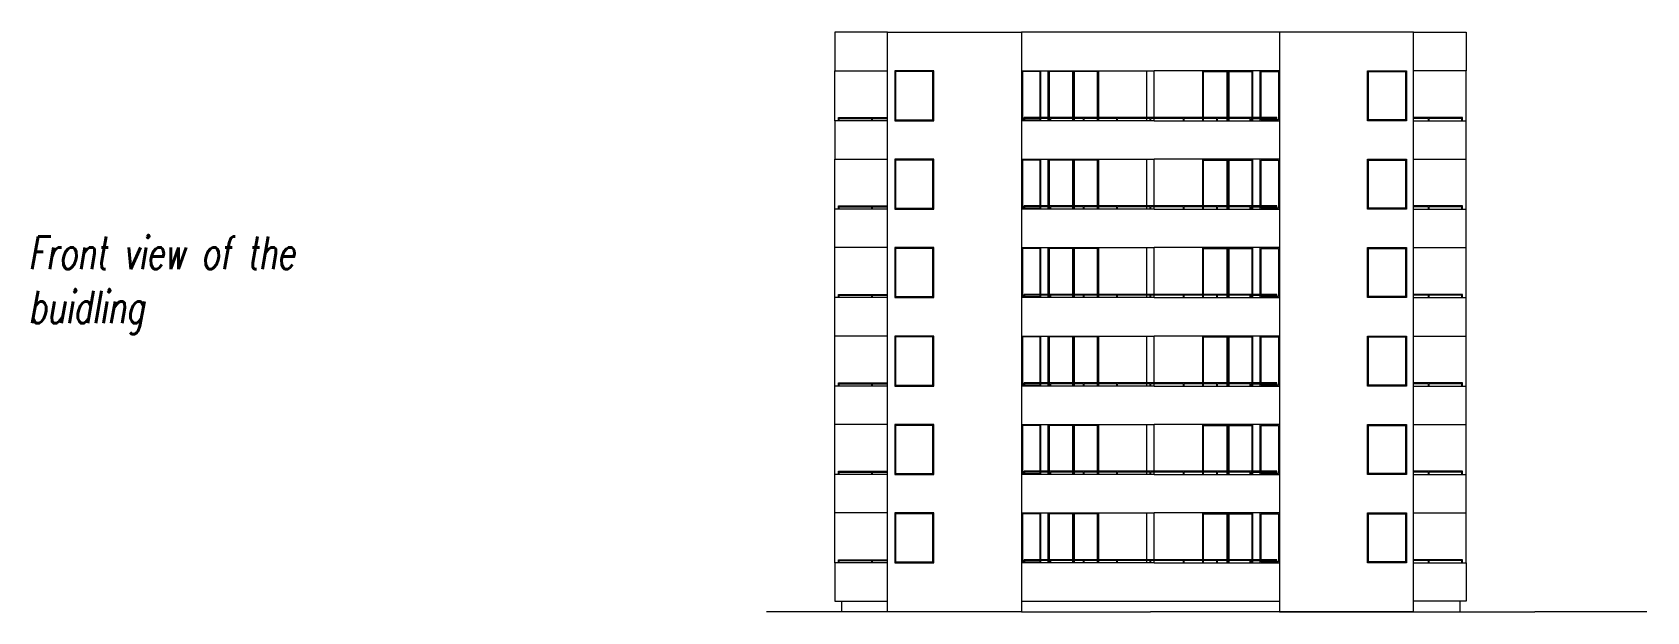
# Model space of a CAD drawing. Header units: inches. Extents: x -2542 to 2785, y 47 to 8827.
# Drawn here: x -2181 to 2785, y 7043 to 8827 of the extents above; entities that cross this region are included whole.
import ezdxf

# ---------------------------------------------------------------- set-up
doc = ezdxf.new("R2010")
doc.units = ezdxf.units.IN
doc.header["$MEASUREMENT"] = 0
for name, color, linetype, lineweight in [('01 MUROS', 250, 'Continuous', 9), ('LD_ELEV 1', 253, 'Continuous', 9), ('LD_ELEV 2', 250, 'Continuous', 9), ('MURO', 250, 'Continuous', 20)]:
    doc.layers.add(name, color=color, linetype=linetype, lineweight=lineweight)
doc.layers.add('CM', color=7, linetype='Continuous')
doc.styles.add('ROMANS', font='romans.shx', dxfattribs={"width": 0.7, "oblique": 10})

msp = doc.modelspace()

# ---------------------------------------------------------------- linework, layer by layer
at = {"layer": '01 MUROS', "color": 7}
for p in [(2230, 7043.5), (2785.3, 7043.5)]:
    msp.add_line(p, (2440.8, 7043.5), dxfattribs=at)
at = {"layer": 'LD_ELEV 1', "color": 7}
for p, q in [((288, 8554.7), (288, 8708.7)), ((592, 8708.7), (472, 8708.7)), ((472, 8708.7), (472, 8554.7)), ((589, 8705.7), (475, 8705.7)), ((475, 8705.7), (475, 8557.7)), ((589, 8557.7), (589, 8705.7)), ((592, 8554.7), (592, 8708.7)), ((919, 8705.7), (865, 8705.7)), ((865, 8705.7), (865, 8557.7)), ((919, 8564.7), (919, 8705.7)), ((922, 8564.7), (922, 8708.7)), ((1096, 8705.7), (947, 8705.7)), ((947, 8705.7), (947, 8564.7)), ((1018.5, 8705.7), (1018.5, 8564.7)), ((1021.5, 8705.7), (1021.5, 8564.7)), ((1024.5, 8705.7), (1024.5, 8564.7)), ((1096, 8564.7), (1096, 8705.7)), ((1099, 8708.7), (1099, 8708.7)), ((1099, 8708.7), (1099, 8564.7)), ((1419, 8708.7), (1419, 8708.7)), ((1419, 8708.7), (1419, 8564.7)), ((1422, 8564.7), (1422, 8705.7)), ((1422, 8705.7), (1571, 8705.7)), ((1493.5, 8705.7), (1493.5, 8564.7)), ((1496.5, 8705.7), (1496.5, 8564.7)), ((1499.5, 8705.7), (1499.5, 8564.7)), ((1571, 8705.7), (1571, 8564.7)), ((1596, 8564.7), (1596, 8708.7)), ((1599, 8564.7), (1599, 8705.7)), ((1599, 8705.7), (1653, 8705.7)), ((1653, 8705.7), (1653, 8557.7)), ((1926, 8554.7), (1926, 8708.7)), ((1926, 8708.7), (2046, 8708.7)), ((1929, 8557.7), (1929, 8705.7)), ((1929, 8705.7), (2043, 8705.7)), ((2043, 8705.7), (2043, 8557.7)), ((2046, 8708.7), (2046, 8554.7)), ((2230, 8554.7), (2230, 8708.7)), ((472, 8554.7), (592, 8554.7)), ((475, 8557.7), (589, 8557.7)), ((865, 8557.7), (870.2, 8557.7)), ((872.7, 8557.7), (919, 8557.7)), ((919, 8557.7), (919, 8561.7)), ((922, 8554.7), (922, 8561.7)), ((947, 8561.7), (947, 8554.7)), ((1018.5, 8561.7), (1018.5, 8554.7)), ((1021.5, 8561.7), (1021.5, 8554.7)), ((1024.5, 8561.7), (1024.5, 8554.7)), ((1096, 8554.7), (1096, 8561.7)), ((1099, 8561.7), (1099, 8554.7)), ((1419, 8561.7), (1419, 8554.7)), ((1422, 8554.7), (1422, 8561.7)), ((1493.5, 8561.7), (1493.5, 8554.7)), ((1496.5, 8561.7), (1496.5, 8554.7)), ((1499.5, 8561.7), (1499.5, 8554.7)), ((1571, 8561.7), (1571, 8554.7)), ((1596, 8554.7), (1596, 8561.7)), ((1599, 8557.7), (1599, 8561.7)), ((1645.3, 8557.7), (1599, 8557.7)), ((1653, 8557.7), (1647.8, 8557.7)), ((2046, 8554.7), (1926, 8554.7)), ((2043, 8557.7), (1929, 8557.7)), ((288, 8282.5), (288, 8436.5)), ((592, 8436.5), (472, 8436.5)), ((472, 8436.5), (472, 8282.5)), ((589, 8433.5), (475, 8433.5)), ((475, 8433.5), (475, 8285.5)), ((589, 8285.5), (589, 8433.5)), ((592, 8282.5), (592, 8436.5)), ((919, 8433.5), (865, 8433.5)), ((865, 8433.5), (865, 8285.5)), ((919, 8292.5), (919, 8433.5)), ((922, 8292.5), (922, 8436.5)), ((1096, 8433.5), (947, 8433.5)), ((947, 8433.5), (947, 8292.5)), ((1018.5, 8433.5), (1018.5, 8292.5)), ((1021.5, 8433.5), (1021.5, 8292.5)), ((1024.5, 8433.5), (1024.5, 8292.5)), ((1096, 8292.5), (1096, 8433.5)), ((1099, 8436.5), (1099, 8436.5)), ((1099, 8436.5), (1099, 8292.5)), ((1419, 8436.5), (1419, 8436.5)), ((1419, 8436.5), (1419, 8292.5)), ((1422, 8292.5), (1422, 8433.5)), ((1422, 8433.5), (1571, 8433.5)), ((1493.5, 8433.5), (1493.5, 8292.5)), ((1496.5, 8433.5), (1496.5, 8292.5)), ((1499.5, 8433.5), (1499.5, 8292.5)), ((1571, 8433.5), (1571, 8292.5)), ((1596, 8292.5), (1596, 8436.5)), ((1599, 8292.5), (1599, 8433.5)), ((1599, 8433.5), (1653, 8433.5)), ((1653, 8433.5), (1653, 8285.5)), ((1926, 8282.5), (1926, 8436.5)), ((1926, 8436.5), (2046, 8436.5)), ((1929, 8285.5), (1929, 8433.5)), ((1929, 8433.5), (2043, 8433.5)), ((2043, 8433.5), (2043, 8285.5)), ((2046, 8436.5), (2046, 8282.5)), ((2230, 8282.5), (2230, 8436.5)), ((472, 8282.5), (592, 8282.5)), ((475, 8285.5), (589, 8285.5)), ((865, 8285.5), (870.2, 8285.5)), ((872.7, 8285.5), (919, 8285.5)), ((919, 8285.5), (919, 8289.5)), ((922, 8282.5), (922, 8289.5)), ((947, 8289.5), (947, 8282.5)), ((1018.5, 8289.5), (1018.5, 8282.5)), ((1021.5, 8289.5), (1021.5, 8282.5)), ((1024.5, 8289.5), (1024.5, 8282.5)), ((1096, 8282.5), (1096, 8289.5)), ((1099, 8289.5), (1099, 8282.5)), ((1419, 8289.5), (1419, 8282.5)), ((1422, 8282.5), (1422, 8289.5)), ((1493.5, 8289.5), (1493.5, 8282.5)), ((1496.5, 8289.5), (1496.5, 8282.5)), ((1499.5, 8289.5), (1499.5, 8282.5)), ((1571, 8289.5), (1571, 8282.5)), ((1596, 8282.5), (1596, 8289.5)), ((1599, 8285.5), (1599, 8289.5)), ((1645.3, 8285.5), (1599, 8285.5)), ((1653, 8285.5), (1647.8, 8285.5)), ((2046, 8282.5), (1926, 8282.5)), ((2043, 8285.5), (1929, 8285.5)), ((288, 8010.3), (288, 8164.3)), ((592, 8164.3), (472, 8164.3)), ((472, 8164.3), (472, 8010.3)), ((589, 8161.3), (475, 8161.3)), ((475, 8161.3), (475, 8013.3)), ((589, 8013.3), (589, 8161.3)), ((592, 8010.3), (592, 8164.3)), ((919, 8161.3), (865, 8161.3)), ((865, 8161.3), (865, 8013.3)), ((919, 8020.3), (919, 8161.3)), ((922, 8020.3), (922, 8164.3)), ((1096, 8161.3), (947, 8161.3)), ((947, 8161.3), (947, 8020.3)), ((1018.5, 8161.3), (1018.5, 8020.3)), ((1021.5, 8161.3), (1021.5, 8020.3)), ((1024.5, 8161.3), (1024.5, 8020.3)), ((1096, 8020.3), (1096, 8161.3)), ((1099, 8164.3), (1099, 8164.3)), ((1099, 8164.3), (1099, 8020.3)), ((1419, 8164.3), (1419, 8164.3)), ((1419, 8164.3), (1419, 8020.3)), ((1422, 8020.3), (1422, 8161.3)), ((1422, 8161.3), (1571, 8161.3)), ((1493.5, 8161.3), (1493.5, 8020.3)), ((1496.5, 8161.3), (1496.5, 8020.3)), ((1499.5, 8161.3), (1499.5, 8020.3)), ((1571, 8161.3), (1571, 8020.3)), ((1596, 8020.3), (1596, 8164.3)), ((1599, 8020.3), (1599, 8161.3)), ((1599, 8161.3), (1653, 8161.3)), ((1653, 8161.3), (1653, 8013.3)), ((1926, 8010.3), (1926, 8164.3)), ((1926, 8164.3), (2046, 8164.3)), ((1929, 8013.3), (1929, 8161.3)), ((1929, 8161.3), (2043, 8161.3)), ((2043, 8161.3), (2043, 8013.3)), ((2046, 8164.3), (2046, 8010.3)), ((2230, 8010.3), (2230, 8164.3)), ((472, 8010.3), (592, 8010.3)), ((475, 8013.3), (589, 8013.3)), ((865, 8013.3), (870.2, 8013.3)), ((872.7, 8013.3), (919, 8013.3)), ((919, 8013.3), (919, 8017.3)), ((922, 8010.3), (922, 8017.3)), ((947, 8017.3), (947, 8010.3)), ((1018.5, 8017.3), (1018.5, 8010.3)), ((1021.5, 8017.3), (1021.5, 8010.3)), ((1024.5, 8017.3), (1024.5, 8010.3)), ((1096, 8010.3), (1096, 8017.3)), ((1099, 8017.3), (1099, 8010.3)), ((1419, 8017.3), (1419, 8010.3)), ((1422, 8010.3), (1422, 8017.3)), ((1493.5, 8017.3), (1493.5, 8010.3)), ((1496.5, 8017.3), (1496.5, 8010.3)), ((1499.5, 8017.3), (1499.5, 8010.3)), ((1571, 8017.3), (1571, 8010.3)), ((1596, 8010.3), (1596, 8017.3)), ((1599, 8013.3), (1599, 8017.3)), ((1645.3, 8013.3), (1599, 8013.3)), ((1653, 8013.3), (1647.8, 8013.3)), ((2046, 8010.3), (1926, 8010.3)), ((2043, 8013.3), (1929, 8013.3)), ((288, 7738.1), (288, 7892.1)), ((592, 7892.1), (472, 7892.1)), ((472, 7892.1), (472, 7738.1)), ((589, 7889.1), (475, 7889.1)), ((475, 7889.1), (475, 7741.1)), ((589, 7741.1), (589, 7889.1)), ((592, 7738.1), (592, 7892.1)), ((919, 7889.1), (865, 7889.1)), ((865, 7889.1), (865, 7741.1)), ((919, 7748.1), (919, 7889.1)), ((922, 7748.1), (922, 7892.1)), ((1096, 7889.1), (947, 7889.1)), ((947, 7889.1), (947, 7748.1)), ((1018.5, 7889.1), (1018.5, 7748.1)), ((1021.5, 7889.1), (1021.5, 7748.1)), ((1024.5, 7889.1), (1024.5, 7748.1)), ((1096, 7748.1), (1096, 7889.1)), ((1099, 7892.1), (1099, 7892.1)), ((1099, 7892.1), (1099, 7748.1)), ((1419, 7892.1), (1419, 7892.1)), ((1419, 7892.1), (1419, 7748.1)), ((1422, 7748.1), (1422, 7889.1)), ((1422, 7889.1), (1571, 7889.1)), ((1493.5, 7889.1), (1493.5, 7748.1)), ((1496.5, 7889.1), (1496.5, 7748.1)), ((1499.5, 7889.1), (1499.5, 7748.1)), ((1571, 7889.1), (1571, 7748.1)), ((1596, 7748.1), (1596, 7892.1)), ((1599, 7748.1), (1599, 7889.1)), ((1599, 7889.1), (1653, 7889.1)), ((1653, 7889.1), (1653, 7741.1)), ((1926, 7738.1), (1926, 7892.1)), ((1926, 7892.1), (2046, 7892.1)), ((1929, 7741.1), (1929, 7889.1)), ((1929, 7889.1), (2043, 7889.1)), ((2043, 7889.1), (2043, 7741.1)), ((2046, 7892.1), (2046, 7738.1)), ((2230, 7738.1), (2230, 7892.1)), ((472, 7738.1), (592, 7738.1)), ((475, 7741.1), (589, 7741.1)), ((865, 7741.1), (870.2, 7741.1)), ((872.7, 7741.1), (919, 7741.1)), ((919, 7741.1), (919, 7745.1)), ((922, 7738.1), (922, 7745.1)), ((947, 7745.1), (947, 7738.1)), ((1018.5, 7745.1), (1018.5, 7738.1)), ((1021.5, 7745.1), (1021.5, 7738.1)), ((1024.5, 7745.1), (1024.5, 7738.1)), ((1096, 7738.1), (1096, 7745.1)), ((1099, 7745.1), (1099, 7738.1)), ((1419, 7745.1), (1419, 7738.1)), ((1422, 7738.1), (1422, 7745.1)), ((1493.5, 7745.1), (1493.5, 7738.1)), ((1496.5, 7745.1), (1496.5, 7738.1)), ((1499.5, 7745.1), (1499.5, 7738.1)), ((1571, 7745.1), (1571, 7738.1)), ((1596, 7738.1), (1596, 7745.1)), ((1599, 7741.1), (1599, 7745.1)), ((1645.3, 7741.1), (1599, 7741.1)), ((1653, 7741.1), (1647.8, 7741.1)), ((2046, 7738.1), (1926, 7738.1)), ((2043, 7741.1), (1929, 7741.1)), ((288, 7465.9), (288, 7619.9)), ((592, 7619.9), (472, 7619.9)), ((472, 7619.9), (472, 7465.9)), ((589, 7616.9), (475, 7616.9)), ((475, 7616.9), (475, 7468.9)), ((589, 7468.9), (589, 7616.9)), ((592, 7465.9), (592, 7619.9)), ((919, 7616.9), (865, 7616.9)), ((865, 7616.9), (865, 7468.9)), ((919, 7475.9), (919, 7616.9)), ((922, 7475.9), (922, 7619.9)), ((1096, 7616.9), (947, 7616.9)), ((947, 7616.9), (947, 7475.9)), ((1018.5, 7616.9), (1018.5, 7475.9)), ((1021.5, 7616.9), (1021.5, 7475.9)), ((1024.5, 7616.9), (1024.5, 7475.9)), ((1096, 7475.9), (1096, 7616.9)), ((1099, 7619.9), (1099, 7619.9)), ((1099, 7619.9), (1099, 7475.9)), ((1419, 7619.9), (1419, 7619.9)), ((1419, 7619.9), (1419, 7475.9)), ((1422, 7475.9), (1422, 7616.9)), ((1422, 7616.9), (1571, 7616.9)), ((1493.5, 7616.9), (1493.5, 7475.9)), ((1496.5, 7616.9), (1496.5, 7475.9)), ((1499.5, 7616.9), (1499.5, 7475.9)), ((1571, 7616.9), (1571, 7475.9)), ((1596, 7475.9), (1596, 7619.9)), ((1599, 7475.9), (1599, 7616.9)), ((1599, 7616.9), (1653, 7616.9)), ((1653, 7616.9), (1653, 7468.9)), ((1926, 7465.9), (1926, 7619.9)), ((1926, 7619.9), (2046, 7619.9)), ((1929, 7468.9), (1929, 7616.9)), ((1929, 7616.9), (2043, 7616.9)), ((2043, 7616.9), (2043, 7468.9)), ((2046, 7619.9), (2046, 7465.9)), ((2230, 7465.9), (2230, 7619.9)), ((472, 7465.9), (592, 7465.9)), ((475, 7468.9), (589, 7468.9)), ((865, 7468.9), (870.2, 7468.9)), ((872.7, 7468.9), (919, 7468.9)), ((919, 7468.9), (919, 7472.9)), ((922, 7465.9), (922, 7472.9)), ((947, 7472.9), (947, 7465.9)), ((1018.5, 7472.9), (1018.5, 7465.9)), ((1021.5, 7472.9), (1021.5, 7465.9)), ((1024.5, 7472.9), (1024.5, 7465.9)), ((1096, 7465.9), (1096, 7472.9)), ((1099, 7472.9), (1099, 7465.9)), ((1419, 7472.9), (1419, 7465.9)), ((1422, 7465.9), (1422, 7472.9)), ((1493.5, 7472.9), (1493.5, 7465.9)), ((1496.5, 7472.9), (1496.5, 7465.9)), ((1499.5, 7472.9), (1499.5, 7465.9)), ((1571, 7472.9), (1571, 7465.9)), ((1596, 7465.9), (1596, 7472.9)), ((1599, 7468.9), (1599, 7472.9)), ((1645.3, 7468.9), (1599, 7468.9)), ((1653, 7468.9), (1647.8, 7468.9)), ((2046, 7465.9), (1926, 7465.9)), ((2043, 7468.9), (1929, 7468.9)), ((288, 7193.7), (288, 7347.7)), ((592, 7347.7), (472, 7347.7)), ((472, 7347.7), (472, 7193.7)), ((589, 7344.7), (475, 7344.7)), ((475, 7344.7), (475, 7196.7)), ((589, 7196.7), (589, 7344.7)), ((592, 7193.7), (592, 7347.7)), ((919, 7344.7), (865, 7344.7)), ((865, 7344.7), (865, 7196.7)), ((919, 7203.7), (919, 7344.7)), ((922, 7203.7), (922, 7347.7)), ((1096, 7344.7), (947, 7344.7)), ((947, 7344.7), (947, 7203.7)), ((1018.5, 7344.7), (1018.5, 7203.7)), ((1021.5, 7344.7), (1021.5, 7203.7)), ((1024.5, 7344.7), (1024.5, 7203.7)), ((1096, 7203.7), (1096, 7344.7)), ((1099, 7347.7), (1099, 7347.7)), ((1099, 7347.7), (1099, 7203.7)), ((1419, 7347.7), (1419, 7347.7)), ((1419, 7347.7), (1419, 7203.7)), ((1422, 7203.7), (1422, 7344.7)), ((1422, 7344.7), (1571, 7344.7)), ((1493.5, 7344.7), (1493.5, 7203.7)), ((1496.5, 7344.7), (1496.5, 7203.7)), ((1499.5, 7344.7), (1499.5, 7203.7)), ((1571, 7344.7), (1571, 7203.7)), ((1596, 7203.7), (1596, 7347.7)), ((1599, 7203.7), (1599, 7344.7)), ((1599, 7344.7), (1653, 7344.7)), ((1653, 7344.7), (1653, 7196.7)), ((1926, 7193.7), (1926, 7347.7)), ((1926, 7347.7), (2046, 7347.7)), ((1929, 7196.7), (1929, 7344.7)), ((1929, 7344.7), (2043, 7344.7)), ((2043, 7344.7), (2043, 7196.7)), ((2046, 7347.7), (2046, 7193.7)), ((2230, 7193.7), (2230, 7347.7)), ((472, 7193.7), (592, 7193.7)), ((475, 7196.7), (589, 7196.7)), ((865, 7196.7), (870.2, 7196.7)), ((872.7, 7196.7), (919, 7196.7)), ((919, 7196.7), (919, 7200.7)), ((922, 7193.7), (922, 7200.7)), ((947, 7200.7), (947, 7193.7)), ((1018.5, 7200.7), (1018.5, 7193.7)), ((1021.5, 7200.7), (1021.5, 7193.7)), ((1024.5, 7200.7), (1024.5, 7193.7)), ((1096, 7193.7), (1096, 7200.7)), ((1099, 7200.7), (1099, 7193.7)), ((1419, 7200.7), (1419, 7193.7)), ((1422, 7193.7), (1422, 7200.7)), ((1493.5, 7200.7), (1493.5, 7193.7)), ((1496.5, 7200.7), (1496.5, 7193.7)), ((1499.5, 7200.7), (1499.5, 7193.7)), ((1571, 7200.7), (1571, 7193.7)), ((1596, 7193.7), (1596, 7200.7)), ((1599, 7196.7), (1599, 7200.7)), ((1645.3, 7196.7), (1599, 7196.7)), ((1653, 7196.7), (1647.8, 7196.7)), ((2046, 7193.7), (1926, 7193.7)), ((2043, 7196.7), (1929, 7196.7))]:
    msp.add_line(p, q, dxfattribs=at)
at = {"layer": 'LD_ELEV 2', "color": 7, "ltscale": 9}
for p, q in [((450, 8826.9), (288, 8826.9)), ((288, 8826.9), (288, 8708.7)), ((1656, 8826.9), (862, 8826.9)), ((2068, 8826.9), (2230, 8826.9)), ((2230, 8826.9), (2230, 8708.7)), ((288, 8708.7), (288, 8708.7)), ((288, 8708.7), (288, 8708.7)), ((288, 8708.7), (450, 8708.7)), ((862, 8708.7), (1270, 8708.7)), ((944, 8564.7), (944, 8708.7)), ((1248, 8564.7), (1248, 8708.7)), ((1270, 8564.7), (1270, 8708.7)), ((1656, 8708.7), (1270, 8708.7)), ((1574, 8564.7), (1574, 8708.7)), ((2068, 8554.7), (2068, 8708.7)), ((2230, 8708.7), (2068, 8708.7)), ((2230, 8708.7), (2230, 8708.7)), ((450, 8554.7), (288, 8554.7)), ((288, 8554.7), (288, 8436.5)), ((299, 8564.7), (450, 8564.7)), ((299, 8554.7), (299, 8564.7)), ((301.5, 8554.7), (301.5, 8561.7)), ((301.5, 8561.7), (401.5, 8561.7)), ((401.5, 8554.7), (401.5, 8561.7)), ((404, 8554.7), (404, 8561.7)), ((404, 8561.7), (450, 8561.7)), ((1270, 8554.7), (862, 8554.7)), ((1462.8, 8564.7), (870.2, 8564.7)), ((870.2, 8554.7), (870.2, 8564.7)), ((872.7, 8554.7), (872.7, 8561.7)), ((950.3, 8561.7), (872.7, 8561.7)), ((944, 8554.7), (944, 8561.7)), ((950.3, 8554.7), (950.3, 8561.7)), ((952.8, 8554.7), (952.8, 8561.7)), ((1052.8, 8561.7), (952.8, 8561.7)), ((1052.8, 8554.7), (1052.8, 8561.7)), ((1055.3, 8554.7), (1055.3, 8561.7)), ((1155.3, 8561.7), (1055.3, 8561.7)), ((1155.3, 8554.7), (1155.3, 8561.7)), ((1157.8, 8554.7), (1157.8, 8561.7)), ((1257.8, 8561.7), (1157.8, 8561.7)), ((1248, 8554.7), (1248, 8561.7)), ((1257.8, 8554.7), (1257.8, 8561.7)), ((1360.3, 8561.7), (1260.3, 8561.7)), ((1260.3, 8554.7), (1260.3, 8561.7)), ((1270, 8554.7), (1270, 8561.7)), ((1270, 8554.7), (1656, 8554.7)), ((1360.3, 8554.7), (1360.3, 8561.7)), ((1462.8, 8561.7), (1362.8, 8561.7)), ((1362.8, 8554.7), (1362.8, 8561.7)), ((1647.8, 8564.7), (1462.8, 8564.7)), ((1462.8, 8554.7), (1462.8, 8561.7)), ((1465.3, 8554.7), (1465.3, 8561.7)), ((1565.3, 8561.7), (1465.3, 8561.7)), ((1565.3, 8554.7), (1565.3, 8561.7)), ((1567.8, 8554.7), (1567.8, 8561.7)), ((1567.8, 8561.7), (1645.3, 8561.7)), ((1574, 8554.7), (1574, 8561.7)), ((1645.3, 8554.7), (1645.3, 8561.7)), ((1647.8, 8554.7), (1647.8, 8564.7)), ((2219, 8564.7), (2068, 8564.7)), ((2114, 8561.7), (2068, 8561.7)), ((2068, 8554.7), (2230, 8554.7)), ((2114, 8554.7), (2114, 8561.7)), ((2116.5, 8554.7), (2116.5, 8561.7)), ((2216.5, 8561.7), (2116.5, 8561.7)), ((2216.5, 8554.7), (2216.5, 8561.7)), ((2219, 8554.7), (2219, 8564.7)), ((2230, 8464.7), (2230, 8554.7)), ((2230, 8436.5), (2230, 8464.7)), ((288, 8436.5), (288, 8436.5)), ((288, 8436.5), (450, 8436.5)), ((862, 8436.5), (1270, 8436.5)), ((944, 8292.5), (944, 8436.5)), ((1248, 8292.5), (1248, 8436.5)), ((1270, 8292.5), (1270, 8436.5)), ((1656, 8436.5), (1270, 8436.5)), ((1574, 8292.5), (1574, 8436.5)), ((2068, 8282.5), (2068, 8436.5)), ((2068, 8436.5), (2230, 8436.5)), ((288, 8192.5), (288, 8282.5)), ((450, 8282.5), (288, 8282.5)), ((299, 8292.5), (450, 8292.5)), ((299, 8282.5), (299, 8292.5)), ((301.5, 8282.5), (301.5, 8289.5)), ((301.5, 8289.5), (401.5, 8289.5)), ((401.5, 8282.5), (401.5, 8289.5)), ((404, 8282.5), (404, 8289.5)), ((404, 8289.5), (450, 8289.5)), ((1270, 8282.5), (862, 8282.5)), ((1462.8, 8292.5), (870.2, 8292.5)), ((870.2, 8282.5), (870.2, 8292.5)), ((872.7, 8282.5), (872.7, 8289.5)), ((950.3, 8289.5), (872.7, 8289.5)), ((944, 8282.5), (944, 8289.5)), ((950.3, 8282.5), (950.3, 8289.5)), ((952.8, 8282.5), (952.8, 8289.5)), ((1052.8, 8289.5), (952.8, 8289.5)), ((1052.8, 8282.5), (1052.8, 8289.5)), ((1055.3, 8282.5), (1055.3, 8289.5)), ((1155.3, 8289.5), (1055.3, 8289.5)), ((1155.3, 8282.5), (1155.3, 8289.5)), ((1157.8, 8282.5), (1157.8, 8289.5)), ((1257.8, 8289.5), (1157.8, 8289.5)), ((1248, 8282.5), (1248, 8289.5)), ((1257.8, 8282.5), (1257.8, 8289.5)), ((1360.3, 8289.5), (1260.3, 8289.5)), ((1260.3, 8282.5), (1260.3, 8289.5)), ((1270, 8282.5), (1270, 8289.5)), ((1270, 8282.5), (1656, 8282.5)), ((1360.3, 8282.5), (1360.3, 8289.5)), ((1462.8, 8289.5), (1362.8, 8289.5)), ((1362.8, 8282.5), (1362.8, 8289.5)), ((1647.8, 8292.5), (1462.8, 8292.5)), ((1462.8, 8282.5), (1462.8, 8289.5)), ((1465.3, 8282.5), (1465.3, 8289.5)), ((1565.3, 8289.5), (1465.3, 8289.5)), ((1565.3, 8282.5), (1565.3, 8289.5)), ((1567.8, 8282.5), (1567.8, 8289.5)), ((1567.8, 8289.5), (1645.3, 8289.5)), ((1574, 8282.5), (1574, 8289.5)), ((1645.3, 8282.5), (1645.3, 8289.5)), ((1647.8, 8282.5), (1647.8, 8292.5)), ((2219, 8292.5), (2068, 8292.5)), ((2114, 8289.5), (2068, 8289.5)), ((2068, 8282.5), (2230, 8282.5)), ((2114, 8282.5), (2114, 8289.5)), ((2116.5, 8282.5), (2116.5, 8289.5)), ((2216.5, 8289.5), (2116.5, 8289.5)), ((2216.5, 8282.5), (2216.5, 8289.5)), ((2219, 8282.5), (2219, 8292.5)), ((2230, 8192.5), (2230, 8282.5)), ((288, 8164.3), (288, 8192.5)), ((450, 8164.3), (288, 8164.3)), ((862, 8164.3), (1270, 8164.3)), ((944, 8020.3), (944, 8164.3)), ((1248, 8020.3), (1248, 8164.3)), ((1270, 8020.3), (1270, 8164.3)), ((1656, 8164.3), (1270, 8164.3)), ((1574, 8020.3), (1574, 8164.3)), ((2068, 8164.3), (2230, 8164.3)), ((2230, 8164.3), (2230, 8192.5)), ((288, 7920.3), (288, 8010.3)), ((450, 8010.3), (288, 8010.3)), ((299, 8020.3), (450, 8020.3)), ((299, 8010.3), (299, 8020.3)), ((301.5, 8010.3), (301.5, 8017.3)), ((301.5, 8017.3), (401.5, 8017.3)), ((401.5, 8010.3), (401.5, 8017.3)), ((404, 8010.3), (404, 8017.3)), ((404, 8017.3), (450, 8017.3)), ((1270, 8010.3), (862, 8010.3)), ((1462.8, 8020.3), (870.2, 8020.3)), ((870.2, 8010.3), (870.2, 8020.3)), ((872.7, 8010.3), (872.7, 8017.3)), ((950.3, 8017.3), (872.7, 8017.3)), ((944, 8010.3), (944, 8017.3)), ((950.3, 8010.3), (950.3, 8017.3)), ((952.8, 8010.3), (952.8, 8017.3)), ((1052.8, 8017.3), (952.8, 8017.3)), ((1052.8, 8010.3), (1052.8, 8017.3)), ((1055.3, 8010.3), (1055.3, 8017.3)), ((1155.3, 8017.3), (1055.3, 8017.3)), ((1155.3, 8010.3), (1155.3, 8017.3)), ((1157.8, 8010.3), (1157.8, 8017.3)), ((1257.8, 8017.3), (1157.8, 8017.3)), ((1248, 8010.3), (1248, 8017.3)), ((1257.8, 8010.3), (1257.8, 8017.3)), ((1360.3, 8017.3), (1260.3, 8017.3)), ((1260.3, 8010.3), (1260.3, 8017.3)), ((1270, 8010.3), (1270, 8017.3)), ((1270, 8010.3), (1656, 8010.3)), ((1360.3, 8010.3), (1360.3, 8017.3)), ((1462.8, 8017.3), (1362.8, 8017.3)), ((1362.8, 8010.3), (1362.8, 8017.3)), ((1647.8, 8020.3), (1462.8, 8020.3)), ((1462.8, 8010.3), (1462.8, 8017.3)), ((1465.3, 8010.3), (1465.3, 8017.3)), ((1565.3, 8017.3), (1465.3, 8017.3)), ((1565.3, 8010.3), (1565.3, 8017.3)), ((1567.8, 8010.3), (1567.8, 8017.3)), ((1567.8, 8017.3), (1645.3, 8017.3)), ((1574, 8010.3), (1574, 8017.3)), ((1645.3, 8010.3), (1645.3, 8017.3)), ((1647.8, 8010.3), (1647.8, 8020.3)), ((2219, 8020.3), (2068, 8020.3)), ((2114, 8017.3), (2068, 8017.3)), ((2068, 8010.3), (2230, 8010.3)), ((2114, 8010.3), (2114, 8017.3)), ((2116.5, 8010.3), (2116.5, 8017.3)), ((2216.5, 8017.3), (2116.5, 8017.3)), ((2216.5, 8010.3), (2216.5, 8017.3)), ((2219, 8010.3), (2219, 8020.3)), ((2230, 7920.3), (2230, 8010.3)), ((288, 7892.1), (288, 7920.3)), ((2230, 7892.1), (2230, 7920.3)), ((450, 7892.1), (288, 7892.1)), ((862, 7892.1), (1270, 7892.1)), ((944, 7748.1), (944, 7892.1)), ((1248, 7748.1), (1248, 7892.1)), ((1270, 7748.1), (1270, 7892.1)), ((1656, 7892.1), (1270, 7892.1)), ((1574, 7748.1), (1574, 7892.1)), ((2068, 7738.1), (2068, 7892.1)), ((2068, 7892.1), (2230, 7892.1)), ((299, 7748.1), (450, 7748.1)), ((299, 7738.1), (299, 7748.1)), ((1462.8, 7748.1), (870.2, 7748.1)), ((870.2, 7738.1), (870.2, 7748.1)), ((1647.8, 7748.1), (1462.8, 7748.1)), ((1647.8, 7738.1), (1647.8, 7748.1)), ((2219, 7748.1), (2068, 7748.1)), ((2219, 7738.1), (2219, 7748.1)), ((288, 7648.1), (288, 7738.1)), ((450, 7738.1), (288, 7738.1)), ((301.5, 7738.1), (301.5, 7745.1)), ((301.5, 7745.1), (401.5, 7745.1)), ((401.5, 7738.1), (401.5, 7745.1)), ((404, 7738.1), (404, 7745.1)), ((404, 7745.1), (450, 7745.1)), ((1270, 7738.1), (862, 7738.1)), ((872.7, 7738.1), (872.7, 7745.1)), ((950.3, 7745.1), (872.7, 7745.1)), ((944, 7738.1), (944, 7745.1)), ((950.3, 7738.1), (950.3, 7745.1)), ((952.8, 7738.1), (952.8, 7745.1)), ((1052.8, 7745.1), (952.8, 7745.1)), ((1052.8, 7738.1), (1052.8, 7745.1)), ((1055.3, 7738.1), (1055.3, 7745.1)), ((1155.3, 7745.1), (1055.3, 7745.1)), ((1155.3, 7738.1), (1155.3, 7745.1)), ((1157.8, 7738.1), (1157.8, 7745.1)), ((1257.8, 7745.1), (1157.8, 7745.1)), ((1248, 7738.1), (1248, 7745.1)), ((1257.8, 7738.1), (1257.8, 7745.1)), ((1360.3, 7745.1), (1260.3, 7745.1)), ((1260.3, 7738.1), (1260.3, 7745.1)), ((1270, 7738.1), (1270, 7745.1)), ((1270, 7738.1), (1656, 7738.1)), ((1360.3, 7738.1), (1360.3, 7745.1)), ((1462.8, 7745.1), (1362.8, 7745.1)), ((1362.8, 7738.1), (1362.8, 7745.1)), ((1462.8, 7738.1), (1462.8, 7745.1)), ((1465.3, 7738.1), (1465.3, 7745.1)), ((1565.3, 7745.1), (1465.3, 7745.1)), ((1565.3, 7738.1), (1565.3, 7745.1)), ((1567.8, 7738.1), (1567.8, 7745.1)), ((1567.8, 7745.1), (1645.3, 7745.1)), ((1574, 7738.1), (1574, 7745.1)), ((1645.3, 7738.1), (1645.3, 7745.1)), ((2114, 7745.1), (2068, 7745.1)), ((2068, 7738.1), (2230, 7738.1)), ((2114, 7738.1), (2114, 7745.1)), ((2116.5, 7738.1), (2116.5, 7745.1)), ((2216.5, 7745.1), (2116.5, 7745.1)), ((2216.5, 7738.1), (2216.5, 7745.1)), ((2230, 7648.1), (2230, 7738.1)), ((288, 7619.9), (288, 7648.1)), ((2230, 7619.9), (2230, 7648.1)), ((450, 7619.9), (288, 7619.9)), ((862, 7619.9), (1270, 7619.9)), ((944, 7475.9), (944, 7619.9)), ((1248, 7475.9), (1248, 7619.9)), ((1270, 7475.9), (1270, 7619.9)), ((1656, 7619.9), (1270, 7619.9)), ((1574, 7475.9), (1574, 7619.9)), ((2068, 7619.9), (2230, 7619.9)), ((288, 7375.9), (288, 7465.9)), ((450, 7465.9), (288, 7465.9)), ((299, 7475.9), (450, 7475.9)), ((299, 7465.9), (299, 7475.9)), ((301.5, 7465.9), (301.5, 7472.9)), ((301.5, 7472.9), (401.5, 7472.9)), ((401.5, 7465.9), (401.5, 7472.9)), ((404, 7465.9), (404, 7472.9)), ((404, 7472.9), (450, 7472.9)), ((1270, 7465.9), (862, 7465.9)), ((1462.8, 7475.9), (870.2, 7475.9)), ((870.2, 7465.9), (870.2, 7475.9)), ((872.7, 7465.9), (872.7, 7472.9)), ((950.3, 7472.9), (872.7, 7472.9)), ((944, 7465.9), (944, 7472.9)), ((950.3, 7465.9), (950.3, 7472.9)), ((952.8, 7465.9), (952.8, 7472.9)), ((1052.8, 7472.9), (952.8, 7472.9)), ((1052.8, 7465.9), (1052.8, 7472.9)), ((1055.3, 7465.9), (1055.3, 7472.9)), ((1155.3, 7472.9), (1055.3, 7472.9)), ((1155.3, 7465.9), (1155.3, 7472.9)), ((1157.8, 7465.9), (1157.8, 7472.9)), ((1257.8, 7472.9), (1157.8, 7472.9)), ((1248, 7465.9), (1248, 7472.9)), ((1257.8, 7465.9), (1257.8, 7472.9)), ((1360.3, 7472.9), (1260.3, 7472.9)), ((1260.3, 7465.9), (1260.3, 7472.9)), ((1270, 7465.9), (1270, 7472.9)), ((1270, 7465.9), (1656, 7465.9)), ((1360.3, 7465.9), (1360.3, 7472.9)), ((1462.8, 7472.9), (1362.8, 7472.9)), ((1362.8, 7465.9), (1362.8, 7472.9)), ((1647.8, 7475.9), (1462.8, 7475.9)), ((1462.8, 7465.9), (1462.8, 7472.9)), ((1465.3, 7465.9), (1465.3, 7472.9)), ((1565.3, 7472.9), (1465.3, 7472.9)), ((1565.3, 7465.9), (1565.3, 7472.9)), ((1567.8, 7465.9), (1567.8, 7472.9)), ((1567.8, 7472.9), (1645.3, 7472.9)), ((1574, 7465.9), (1574, 7472.9)), ((1645.3, 7465.9), (1645.3, 7472.9)), ((1647.8, 7465.9), (1647.8, 7475.9)), ((2219, 7475.9), (2068, 7475.9)), ((2114, 7472.9), (2068, 7472.9)), ((2068, 7465.9), (2230, 7465.9)), ((2114, 7465.9), (2114, 7472.9)), ((2116.5, 7465.9), (2116.5, 7472.9)), ((2216.5, 7472.9), (2116.5, 7472.9)), ((2216.5, 7465.9), (2216.5, 7472.9)), ((2219, 7465.9), (2219, 7475.9)), ((2230, 7375.9), (2230, 7465.9)), ((288, 7347.7), (288, 7375.9)), ((2230, 7347.7), (2230, 7375.9)), ((450, 7347.7), (288, 7347.7)), ((862, 7347.7), (1270, 7347.7)), ((944, 7203.7), (944, 7347.7)), ((1248, 7203.7), (1248, 7347.7)), ((1270, 7203.7), (1270, 7347.7)), ((1656, 7347.7), (1270, 7347.7)), ((1574, 7203.7), (1574, 7347.7)), ((2068, 7347.7), (2230, 7347.7)), ((299, 7203.7), (450, 7203.7)), ((299, 7193.7), (299, 7203.7)), ((1462.8, 7203.7), (870.2, 7203.7)), ((870.2, 7193.7), (870.2, 7203.7)), ((1647.8, 7203.7), (1462.8, 7203.7)), ((1647.8, 7193.7), (1647.8, 7203.7)), ((2219, 7203.7), (2068, 7203.7)), ((2219, 7193.7), (2219, 7203.7)), ((450, 7193.7), (288, 7193.7)), ((288, 7193.7), (288, 7075.5)), ((301.5, 7193.7), (301.5, 7200.7)), ((301.5, 7200.7), (401.5, 7200.7)), ((401.5, 7193.7), (401.5, 7200.7)), ((404, 7193.7), (404, 7200.7)), ((404, 7200.7), (450, 7200.7)), ((1270, 7193.7), (862, 7193.7)), ((872.7, 7193.7), (872.7, 7200.7)), ((950.3, 7200.7), (872.7, 7200.7)), ((944, 7193.7), (944, 7200.7)), ((950.3, 7193.7), (950.3, 7200.7)), ((952.8, 7193.7), (952.8, 7200.7)), ((1052.8, 7200.7), (952.8, 7200.7)), ((1052.8, 7193.7), (1052.8, 7200.7)), ((1055.3, 7193.7), (1055.3, 7200.7)), ((1155.3, 7200.7), (1055.3, 7200.7)), ((1155.3, 7193.7), (1155.3, 7200.7)), ((1157.8, 7193.7), (1157.8, 7200.7)), ((1257.8, 7200.7), (1157.8, 7200.7)), ((1248, 7193.7), (1248, 7200.7)), ((1257.8, 7193.7), (1257.8, 7200.7)), ((1360.3, 7200.7), (1260.3, 7200.7)), ((1260.3, 7193.7), (1260.3, 7200.7)), ((1270, 7193.7), (1270, 7200.7)), ((1270, 7193.7), (1656, 7193.7)), ((1360.3, 7193.7), (1360.3, 7200.7)), ((1462.8, 7200.7), (1362.8, 7200.7)), ((1362.8, 7193.7), (1362.8, 7200.7)), ((1462.8, 7193.7), (1462.8, 7200.7)), ((1465.3, 7193.7), (1465.3, 7200.7)), ((1565.3, 7200.7), (1465.3, 7200.7)), ((1565.3, 7193.7), (1565.3, 7200.7)), ((1567.8, 7193.7), (1567.8, 7200.7)), ((1567.8, 7200.7), (1645.3, 7200.7)), ((1574, 7193.7), (1574, 7200.7)), ((1645.3, 7193.7), (1645.3, 7200.7)), ((2114, 7200.7), (2068, 7200.7)), ((2068, 7193.7), (2230, 7193.7)), ((2114, 7193.7), (2114, 7200.7)), ((2116.5, 7193.7), (2116.5, 7200.7)), ((2216.5, 7200.7), (2116.5, 7200.7)), ((2216.5, 7193.7), (2216.5, 7200.7)), ((2230, 7193.7), (2230, 7075.5)), ((288, 7075.5), (450, 7075.5)), ((308, 7075.5), (308, 7075.5)), ((308, 7075.5), (308, 7043.5)), ((862, 7075.5), (1656, 7075.5)), ((2230, 7075.5), (2068, 7075.5)), ((2210, 7075.5), (2210, 7075.5)), ((2210, 7075.5), (2210, 7043.5)), ((288, 7043.5), (77.2, 7043.5)), ((450, 7043.5), (288, 7043.5)), ((862, 7043.5), (1259, 7043.5)), ((2068, 7043.5), (1259, 7043.5)), ((2068, 7043.5), (2230, 7043.5))]:
    msp.add_line(p, q, dxfattribs=at)
at = {"layer": 'MURO', "color": 7, "ltscale": 9}
for p, q in [((450, 8798.7), (450, 8826.9)), ((450, 8826.9), (862, 8826.9)), ((450, 7043.5), (450, 8798.7)), ((450, 8798.7), (450, 8798.7)), ((450, 8798.7), (450, 8798.7)), ((862, 8826.9), (862, 7043.5)), ((1656, 8826.9), (1656, 7043.5)), ((2068, 8826.9), (1656, 8826.9)), ((2068, 7043.5), (2068, 8826.9)), ((2068, 8826.9), (2068, 8826.9)), ((2068, 8826.9), (2068, 8826.9)), ((2068, 8826.9), (2068, 8826.9)), ((862, 7043.5), (450, 7043.5)), ((450, 7043.5), (450, 7043.5)), ((450, 7043.5), (450, 7043.5)), ((1656, 7043.5), (2068, 7043.5)), ((2068, 7043.5), (2068, 7043.5)), ((2068, 7043.5), (2068, 7043.5))]:
    msp.add_line(p, q, dxfattribs=at)

# ---------------------------------------------------------------- texts
at = {"layer": 'CM', "color": 1, "ltscale": 9, "insert": (-2192.8, 8198.3), "char_height": 100, "attachment_point": 1, "style": 'ROMANS'}
msp.add_mtext_dynamic_manual_height_columns('{\\C256;Front view of the buidling}', width=1124.51, gutter_width=105, heights=[0], dxfattribs=at)

doc.saveas('drawing.dxf')
